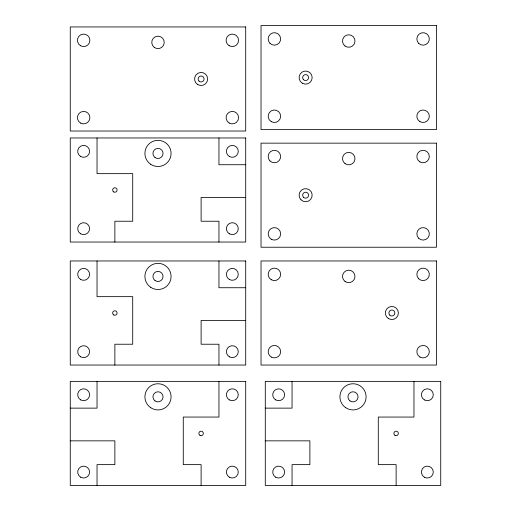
<?xml version="1.0" encoding="UTF-8"?>
<svg xmlns="http://www.w3.org/2000/svg" width="511" height="511" viewBox="0 0 511 511"><rect width="100%" height="100%" fill="white"/><g stroke="black" fill="none" stroke-linecap="round" stroke-linejoin="round"><path stroke-width="0.77" d="M245.714 164.727L218.951 164.727L218.951 137.964M245.714 197.438L201.11 197.438L201.11 221.231L218.951 221.231L218.951 242.042M245.714 287.731L218.951 287.731L218.951 260.968M245.714 320.442L201.11 320.442L201.11 344.229L218.951 344.229L218.951 365.046M70.269 408.136L97.033 408.136L97.033 381.372M265.286 408.136L292.049 408.136L292.049 381.372M70.269 440.846L114.873 440.846L114.873 464.633L97.033 464.633L97.033 485.45M265.286 440.846L309.89 440.846L309.89 464.633L292.049 464.633L292.049 485.45M413.967 381.372L413.967 417.059L378.287 417.059L378.287 464.633L396.127 464.633L396.127 485.45M218.951 381.372L218.951 417.059L183.27 417.059L183.27 464.633L201.11 464.633L201.11 485.45M114.873 242.042L114.873 221.231L132.713 221.231L132.713 173.651L97.033 173.651L97.033 137.964M114.873 365.046L114.873 344.229L132.713 344.229L132.713 296.655L97.033 296.655L97.033 260.968M436.464 25.55L261.025 25.55L261.025 129.628L436.464 129.628L436.464 25.55M245.714 26.942L70.269 26.942L70.269 131.02L245.714 131.02L245.714 26.942M245.714 137.964L70.269 137.964L70.269 242.042L245.714 242.042L245.714 137.964M436.464 143.15L261.025 143.15L261.025 247.228L436.464 247.228L436.464 143.15M245.714 260.968L70.269 260.968L70.269 365.046L245.714 365.046L245.714 260.968M436.464 260.968L261.025 260.968L261.025 365.046L436.464 365.046L436.464 260.968M245.714 381.372L70.269 381.372L70.269 485.45L245.714 485.45L245.714 381.372M440.731 381.372L265.286 381.372L265.286 485.45L440.731 485.45L440.731 381.372M269.987 43.346A6.247 6.247 0 0 0 280.437 40.548A6.247 6.247 0 0 0 272.791 32.902A6.247 6.247 0 0 0 269.987 43.346M418.669 43.346A6.247 6.247 0 0 0 429.119 40.548A6.247 6.247 0 0 0 421.466 32.902A6.247 6.247 0 0 0 418.669 43.346M271.284 121.656A6.247 6.247 0 0 0 280.648 116.246A6.247 6.247 0 0 0 271.284 110.836A6.247 6.247 0 0 0 271.284 121.656M419.965 121.656A6.247 6.247 0 0 0 429.329 116.246A6.247 6.247 0 0 0 419.965 110.836A6.247 6.247 0 0 0 419.965 121.656M303.528 79.69A2.977 2.977 0 0 0 308.497 78.355A2.977 2.977 0 0 0 304.856 74.715A2.977 2.977 0 0 0 303.528 79.69M302.359 83.255A6.541 6.541 0 0 0 312.17 77.589A6.541 6.541 0 0 0 302.359 71.923A6.541 6.541 0 0 0 302.359 83.255M345.072 46.067A6.247 6.247 0 0 0 354.953 41.666A6.247 6.247 0 0 0 346.203 35.31A6.247 6.247 0 0 0 345.072 46.067M269.987 160.946A6.247 6.247 0 0 0 280.437 158.148A6.247 6.247 0 0 0 272.791 150.502A6.247 6.247 0 0 0 269.987 160.946M419.965 161.942A6.247 6.247 0 0 0 429.329 156.532A6.247 6.247 0 0 0 419.965 151.122A6.247 6.247 0 0 0 419.965 161.942M271.284 239.257A6.247 6.247 0 0 0 280.648 233.846A6.247 6.247 0 0 0 271.284 228.443A6.247 6.247 0 0 0 271.284 239.257M418.669 238.26A6.247 6.247 0 0 0 429.119 235.462A6.247 6.247 0 0 0 421.466 227.817A6.247 6.247 0 0 0 418.669 238.26M303.528 197.291A2.977 2.977 0 0 0 308.497 195.962A2.977 2.977 0 0 0 304.856 192.315A2.977 2.977 0 0 0 303.528 197.291M300.998 199.814A6.541 6.541 0 0 0 311.946 196.882A6.541 6.541 0 0 0 303.936 188.872A6.541 6.541 0 0 0 300.998 199.814M345.072 163.667A6.247 6.247 0 0 0 354.953 159.266A6.247 6.247 0 0 0 346.203 152.91A6.247 6.247 0 0 0 345.072 163.667M389.759 315.108A2.977 2.977 0 0 0 394.735 313.773A2.977 2.977 0 0 0 391.094 310.132A2.977 2.977 0 0 0 389.759 315.108M271.284 279.76A6.247 6.247 0 0 0 280.648 274.35A6.247 6.247 0 0 0 271.284 268.939A6.247 6.247 0 0 0 271.284 279.76M418.669 278.763A6.247 6.247 0 0 0 429.119 275.966A6.247 6.247 0 0 0 421.466 268.32A6.247 6.247 0 0 0 418.669 278.763M271.284 357.074A6.247 6.247 0 0 0 280.648 351.664A6.247 6.247 0 0 0 271.284 346.254A6.247 6.247 0 0 0 271.284 357.074M419.965 357.074A6.247 6.247 0 0 0 429.329 351.664A6.247 6.247 0 0 0 419.965 346.254A6.247 6.247 0 0 0 419.965 357.074M388.59 318.672A6.541 6.541 0 0 0 398.408 313.007A6.541 6.541 0 0 0 388.59 307.341A6.541 6.541 0 0 0 388.59 318.672M345.072 281.484A6.247 6.247 0 0 0 354.953 277.083A6.247 6.247 0 0 0 346.203 270.728A6.247 6.247 0 0 0 345.072 281.484M199.009 81.083A2.977 2.977 0 0 0 203.978 79.748A2.977 2.977 0 0 0 200.338 76.107A2.977 2.977 0 0 0 199.009 81.083M80.527 45.734A6.247 6.247 0 0 0 89.898 40.324A6.247 6.247 0 0 0 80.527 34.914A6.247 6.247 0 0 0 80.527 45.734M229.209 45.734A6.247 6.247 0 0 0 238.58 40.324A6.247 6.247 0 0 0 229.209 34.914A6.247 6.247 0 0 0 229.209 45.734M80.527 123.049A6.247 6.247 0 0 0 89.898 117.639A6.247 6.247 0 0 0 80.527 112.228A6.247 6.247 0 0 0 80.527 123.049M229.209 123.049A6.247 6.247 0 0 0 238.58 117.639A6.247 6.247 0 0 0 229.209 112.228A6.247 6.247 0 0 0 229.209 123.049M197.84 84.647A6.541 6.541 0 0 0 207.651 78.981A6.541 6.541 0 0 0 197.84 73.316A6.541 6.541 0 0 0 197.84 84.647M154.322 47.459A6.247 6.247 0 0 0 164.203 43.058A6.247 6.247 0 0 0 155.453 36.703A6.247 6.247 0 0 0 154.322 47.459M155.018 157.522A5.053 5.053 0 0 0 163.022 153.958A5.053 5.053 0 0 0 155.938 148.81A5.053 5.053 0 0 0 155.018 157.522M229.356 156.5A5.947 5.947 0 0 0 238.279 151.345A5.947 5.947 0 0 0 229.356 146.197A5.947 5.947 0 0 0 229.356 156.5M150.751 164.325A13.082 13.082 0 0 0 171.051 154.252A13.082 13.082 0 0 0 152.176 141.707A13.082 13.082 0 0 0 150.751 164.325M229.356 233.814A5.947 5.947 0 0 0 238.279 228.66A5.947 5.947 0 0 0 229.356 223.511A5.947 5.947 0 0 0 229.356 233.814M80.674 233.814A5.947 5.947 0 0 0 89.597 228.66A5.947 5.947 0 0 0 80.674 223.511A5.947 5.947 0 0 0 80.674 233.814M80.674 156.5A5.947 5.947 0 0 0 89.597 151.345A5.947 5.947 0 0 0 80.674 146.197A5.947 5.947 0 0 0 80.674 156.5M113.761 191.938A2.229 2.229 0 0 0 117.102 190.003A2.229 2.229 0 0 0 113.761 188.074A2.229 2.229 0 0 0 113.761 191.938M155.018 280.52A5.053 5.053 0 0 0 163.022 276.962A5.053 5.053 0 0 0 155.938 271.814A5.053 5.053 0 0 0 155.018 280.52M229.356 279.498A5.947 5.947 0 0 0 238.279 274.35A5.947 5.947 0 0 0 229.356 269.201A5.947 5.947 0 0 0 229.356 279.498M150.751 287.329A13.082 13.082 0 0 0 171.051 277.249A13.082 13.082 0 0 0 152.176 264.711A13.082 13.082 0 0 0 150.751 287.329M229.356 356.812A5.947 5.947 0 0 0 238.279 351.664A5.947 5.947 0 0 0 229.356 346.515A5.947 5.947 0 0 0 229.356 356.812M80.674 356.812A5.947 5.947 0 0 0 89.597 351.664A5.947 5.947 0 0 0 80.674 346.515A5.947 5.947 0 0 0 80.674 356.812M80.674 279.498A5.947 5.947 0 0 0 89.597 274.35A5.947 5.947 0 0 0 80.674 269.201A5.947 5.947 0 0 0 80.674 279.498M113.761 314.936A2.229 2.229 0 0 0 117.102 313.007A2.229 2.229 0 0 0 113.761 311.078A2.229 2.229 0 0 0 113.761 314.936M350.035 400.924A5.053 5.053 0 0 0 358.039 397.366A5.053 5.053 0 0 0 350.955 392.218A5.053 5.053 0 0 0 350.035 400.924M275.697 399.902A5.947 5.947 0 0 0 284.614 394.754A5.947 5.947 0 0 0 275.697 389.606A5.947 5.947 0 0 0 275.697 399.902M275.697 477.217A5.947 5.947 0 0 0 284.614 472.068A5.947 5.947 0 0 0 275.697 466.92A5.947 5.947 0 0 0 275.697 477.217M345.768 407.733A13.082 13.082 0 0 0 366.068 397.66A13.082 13.082 0 0 0 347.193 385.115A13.082 13.082 0 0 0 345.768 407.733M424.373 399.902A5.947 5.947 0 0 0 433.296 394.754A5.947 5.947 0 0 0 424.373 389.606A5.947 5.947 0 0 0 424.373 399.902M424.373 477.217A5.947 5.947 0 0 0 433.296 472.068A5.947 5.947 0 0 0 424.373 466.92A5.947 5.947 0 0 0 424.373 477.217M395.009 435.34A2.229 2.229 0 0 0 398.356 433.411A2.229 2.229 0 0 0 395.009 431.482A2.229 2.229 0 0 0 395.009 435.34M155.018 400.924A5.053 5.053 0 0 0 163.022 397.366A5.053 5.053 0 0 0 155.938 392.218A5.053 5.053 0 0 0 155.018 400.924M80.674 399.902A5.947 5.947 0 0 0 89.597 394.754A5.947 5.947 0 0 0 80.674 389.606A5.947 5.947 0 0 0 80.674 399.902M80.674 477.217A5.947 5.947 0 0 0 89.597 472.068A5.947 5.947 0 0 0 80.674 466.92A5.947 5.947 0 0 0 80.674 477.217M150.751 407.733A13.082 13.082 0 0 0 171.051 397.66A13.082 13.082 0 0 0 152.176 385.115A13.082 13.082 0 0 0 150.751 407.733M229.356 399.902A5.947 5.947 0 0 0 238.279 394.754A5.947 5.947 0 0 0 229.356 389.606A5.947 5.947 0 0 0 229.356 399.902M229.356 477.217A5.947 5.947 0 0 0 238.279 472.068A5.947 5.947 0 0 0 229.356 466.92A5.947 5.947 0 0 0 229.356 477.217M199.993 435.34A2.229 2.229 0 0 0 203.34 433.411A2.229 2.229 0 0 0 199.993 431.482A2.229 2.229 0 0 0 199.993 435.34"/></g></svg>
